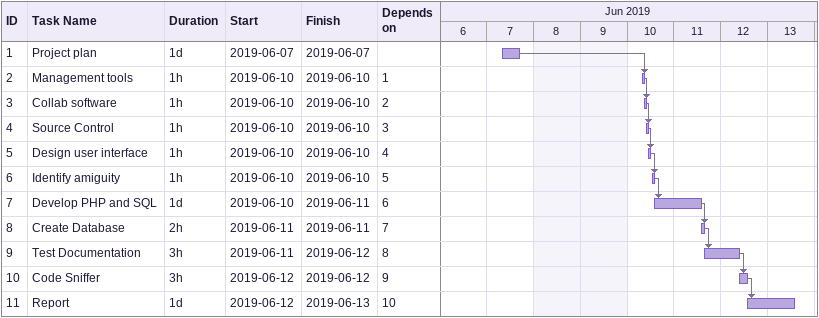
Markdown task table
| ID | Task | Duration | Start | Finish | Predecessors |
|---|---|---|---|---|---|
| 1 | Project plan | 1d | 2019-06-07 | 2019-06-07 |  |
| 2 | Management tools | 1h | 2019-06-10 | 2019-06-10 | 1 |
| 3 | Collab software | 1h | 2019-06-10 | 2019-06-10 | 2 |
| 4 | Source Control | 1h | 2019-06-10 | 2019-06-10 | 3 |
| 5 | Design user interface | 1h | 2019-06-10 | 2019-06-10 | 4 |
| 6 | Identify amiguity | 1h | 2019-06-10 | 2019-06-10 | 5 |
| 7 | Develop PHP and SQL | 1d | 2019-06-10 | 2019-06-11 | 6 |
| 8 | Create Database | 2h | 2019-06-11 | 2019-06-11 | 7 |
| 9 | Test Documentation | 3h | 2019-06-11 | 2019-06-12 | 8 |
| 10 | Code Sniffer | 3h | 2019-06-12 | 2019-06-12 | 9 |
| 11 | Report | 1d | 2019-06-12 | 2019-06-13 | 10 |
